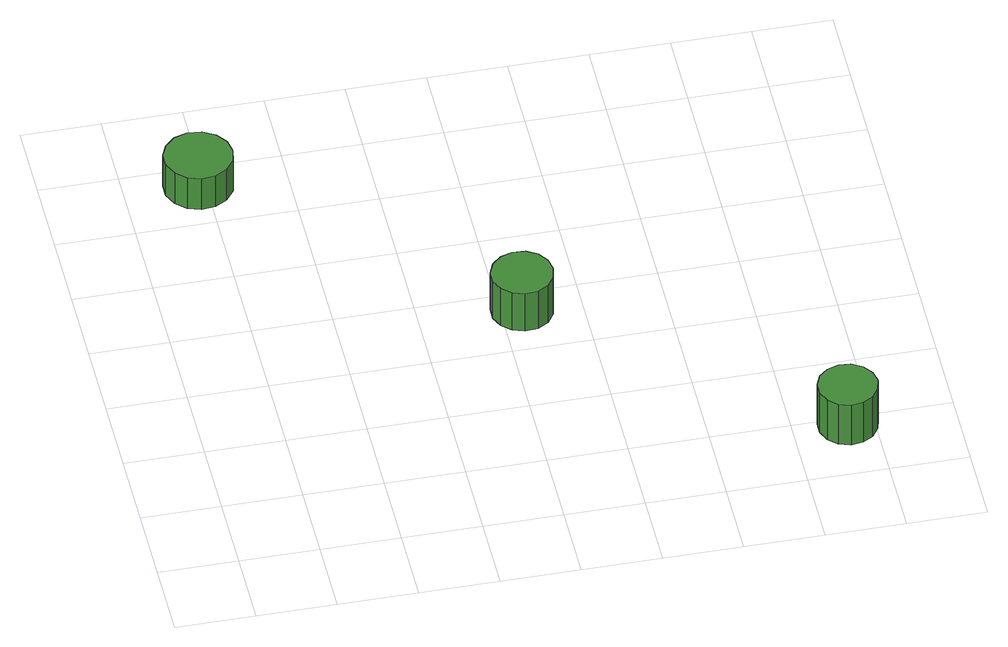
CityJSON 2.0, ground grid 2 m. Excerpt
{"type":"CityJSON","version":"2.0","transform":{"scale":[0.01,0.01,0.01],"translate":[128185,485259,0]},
"CityObjects":{
"tree1":{"type":"SolitaryVegetationObject","attributes":{"function":"something"},"geometry":[{"type":"MultiSurface","lod":"1","boundaries":[[[0,1,2,3,4,5,6,7,8,9,10,11,12,13,14]],[[15,16,17,18,19,20,21,22,23,24,25,26,27,28,29]],[[0,29,28,1]],[[1,28,27,2]],[[2,27,26,3]],[[3,26,25,4]],[[4,25,24,5]],[[5,24,23,6]],[[6,23,22,7]],[[7,22,21,8]],[[8,21,20,9]],[[9,20,19,10]],[[10,19,18,11]],[[11,18,17,12]],[[12,17,16,13]],[[13,16,15,14]],[[14,15,29,0]]]}]},
"tree2":{"type":"SolitaryVegetationObject","attributes":{"function":"something"},"geometry":[{"type":"MultiSurface","lod":"1","boundaries":[[[30,31,32,33,34,35,36,37,38,39,40,41,42,43,44]],[[45,46,47,48,49,50,51,52,53,54,55,56,57,58,59]],[[30,59,58,31]],[[31,58,57,32]],[[32,57,56,33]],[[33,56,55,34]],[[34,55,54,35]],[[35,54,53,36]],[[36,53,52,37]],[[37,52,51,38]],[[38,51,50,39]],[[39,50,49,40]],[[40,49,48,41]],[[41,48,47,42]],[[42,47,46,43]],[[43,46,45,44]],[[44,45,59,30]]]}]},
"tree3":{"type":"SolitaryVegetationObject","attributes":{"function":"something"},"geometry":[{"type":"MultiSurface","lod":"1","boundaries":[[[60,61,62,63,64,65,66,67,68,69,70,71,72,73,74]],[[75,76,77,78,79,80,81,82,83,84,85,86,87,88,89]],[[60,89,88,61]],[[61,88,87,62]],[[62,87,86,63]],[[63,86,85,64]],[[64,85,84,65]],[[65,84,83,66]],[[66,83,82,67]],[[67,82,81,68]],[[68,81,80,69]],[[69,80,79,70]],[[70,79,78,71]],[[71,78,77,72]],[[72,77,76,73]],[[73,76,75,74]],[[74,75,89,60]]]}]}
},
"vertices":[
[267,1334,103],[260,1369,103],[239,1397,103],[208,1415,103],[173,1419,103],[139,1408,103],[113,1384,103],[98,1352,103],[98,1316,103],[113,1284,103],[139,1260,103],[173,1249,103],[208,1253,103],[239,1270,103],[260,1299,103],[260,1299,4],[239,1270,4],[208,1253,4],[173,1249,4],[139,1260,4],[113,1284,4],[98,1316,4],[98,1352,4],[113,1384,4],[139,1408,4],[173,1419,4],[208,1415,4],[239,1397,4],[260,1369,4],[267,1334,4],
[930,740,123],[923,772,123],[905,798,123],[877,814,123],[845,817,123],[815,807,123],[791,786,123],[778,756,123],[778,724,123],[791,695,123],[815,674,123],[845,664,123],[877,667,123],[905,683,123],[923,709,123],[923,709,3],[905,683,3],[877,667,3],[845,664,3],[815,674,3],[791,695,3],[778,724,3],[778,756,3],[791,786,3],[815,807,3],[845,817,3],[877,814,3],[905,798,3],[923,772,3],[930,740,3],
[1606,158,149],[1599,188,149],[1581,213,149],[1554,229,149],[1524,232,149],[1494,222,149],[1471,202,149],[1459,174,149],[1459,143,149],[1471,115,149],[1494,94,149],[1524,84,149],[1554,88,149],[1581,103,149],[1599,128,149],[1599,128,20],[1581,103,20],[1554,88,20],[1524,84,20],[1494,94,20],[1471,115,20],[1459,143,20],[1459,174,20],[1471,202,20],[1494,222,20],[1524,232,20],[1554,229,20],[1581,213,20],[1599,188,20],[1606,158,20]
]}
